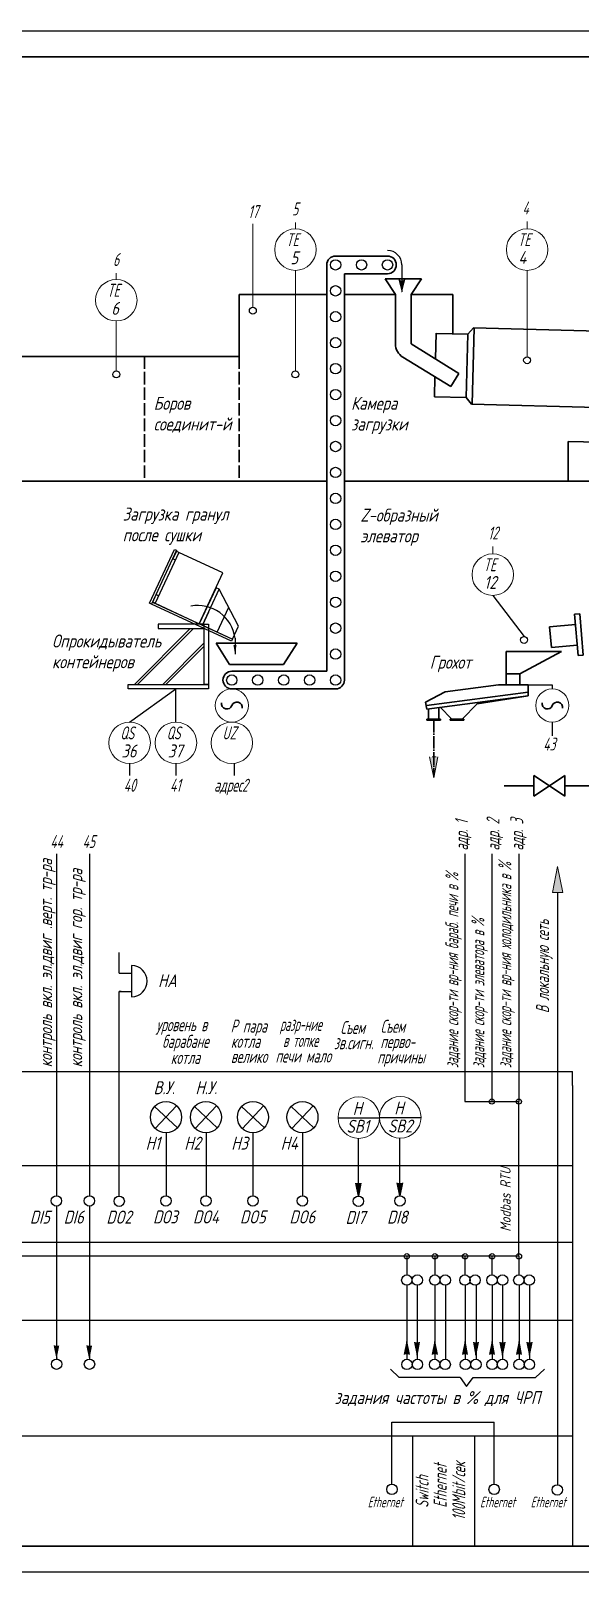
# Model space of a CAD drawing. Header units: millimetres. Extents: x 10 to 704, y -954 to -657.
# Drawn here: x 406 to 511.8, y -953.6 to -656.6 of the extents above; entities that cross this region are included whole.
import ezdxf

# ---------------------------------------------------------------- set-up
doc = ezdxf.new("R2010")
doc.units = ezdxf.units.MM
doc.linetypes.add('ACAD_ISO02W100', pattern=[15, 12, -3])
doc.linetypes.add('ACAD_ISO04W100', pattern=[30, 24, -3, 0, -3])
doc.layers.add('1', color=7, linetype='Continuous')
doc.layers.add('АСУТП', color=7, linetype='Continuous')
for name, color, linetype, lineweight in [('MAIN', 7, 'Continuous', 50), ('тонкие', 7, 'Continuous', 20), ('轮廓线', 7, 'Continuous', 30)]:
    doc.layers.add(name, color=color, linetype=linetype, lineweight=lineweight)
doc.styles.get("Standard").update_dxf_attribs({"font": 'GOST_A.TTF', "oblique": 15})
doc.styles.add('АСУТП', font='GOST_A.TTF', dxfattribs={"oblique": 15})

msp = doc.modelspace()

# ---------------------------------------------------------------- hatches: boundary and pattern name
msp.add_hatch(color=0).paths.add_polyline_path([(478.17, -704.34), (477.46, -704.85), (476.75, -704.34), (477.46, -707.06)])
h = msp.add_hatch(color=256)
h.paths.add_polyline_path([(484.39, -796.52), (483.59, -796.52), (483.59, -800.51)])
h.paths.add_polyline_path([(483.59, -800.52), (483.59, -800.51), (483.59, -796.52), (482.79, -796.52)])
h = msp.add_hatch(color=256)
h.paths.add_polyline_path([(506.46, -822.62), (507.46, -822.62), (507.46, -817.63)])
h.paths.add_polyline_path([(507.46, -822.62), (508.46, -822.62), (507.46, -817.62), (507.46, -817.63)])

# ---------------------------------------------------------------- linework, layer by layer
for p, q in [((9.92, -656.61), (704.21, -656.61)), ((494.98, -765.4), (501.01, -773.31)), ((425, -789.81), (433.92, -783.41)), ((433.92, -789.81), (433.92, -783.41)), ((501.79, -782.62), (506.45, -782.62)), ((506.45, -782.62), (506.45, -783.41)), ((506.45, -789.81), (506.45, -792.45)), ((425, -797.81), (425, -800.1)), ((433.92, -797.81), (433.92, -800.1)), ((445.16, -797.81), (445.16, -800.1)), ((410.9, -815.18), (410.9, -881.08)), ((417.24, -815.18), (417.24, -881.08)), ((489.61, -815.18), (489.61, -862.93)), ((494.81, -815.18), (494.81, -862.93)), ((500, -815.18), (500, -862.93)), ((507.49, -936.81), (507.49, -822.62)), ((422.99, -838.22), (422.99, -834.18)), ((422.99, -851.79), (422.99, -851.79)), ((510.34, -859.81), (510.34, -857.12)), ((434.2, -867.99), (429.82, -863.89)), ((434.06, -863.75), (429.95, -868.13)), ((441.9, -867.99), (437.53, -863.89)), ((441.76, -863.75), (437.66, -868.13)), ((450.96, -867.99), (446.58, -863.89)), ((450.82, -863.75), (446.72, -868.13)), ((460.49, -867.99), (456.11, -863.89)), ((460.35, -863.75), (456.24, -868.13)), ((469.16, -862.03), (469.16, -862.03)), ((477.16, -861.98), (477.16, -861.98)), ((489.61, -862.93), (494.81, -862.93)), ((489.61, -862.93), (494.81, -862.93)), ((494.81, -862.93), (500, -862.93)), ((500, -892.74), (500, -862.93)), ((465.16, -866.05), (473.16, -866.05)), ((473.16, -865.99), (481.16, -865.99)), ((432.01, -868.94), (432.01, -881.08)), ((439.72, -868.94), (439.72, -881.08)), ((448.77, -868.94), (448.77, -881.08)), ((458.3, -868.94), (458.3, -881.08)), ((410.92, -883.08), (410.92, -912.53)), ((417.26, -883.08), (417.26, -912.53)), ((477.2, -892.74), (164.18, -892.74)), ((500, -892.74), (469.21, -892.74)), ((478.43, -892.74), (478.43, -896.32)), ((483.81, -892.74), (483.81, -896.32)), ((489.61, -892.74), (489.61, -896.32)), ((494.81, -892.74), (494.81, -896.32)), ((500, -892.74), (500, -896.32)), ((478.43, -898.32), (478.43, -912.53)), ((480.44, -898.32), (480.44, -912.53)), ((483.83, -898.32), (483.83, -912.53)), ((485.84, -898.32), (485.84, -912.53)), ((489.64, -898.32), (489.64, -912.53)), ((491.76, -898.32), (491.76, -912.53)), ((494.84, -898.32), (494.84, -912.53)), ((496.88, -898.32), (496.88, -912.53)), ((500.04, -898.32), (500.04, -912.53)), ((502.08, -898.32), (502.08, -912.53)), ((475.24, -914.48), (476.95, -916.13)), ((504.92, -914.48), (503.21, -916.13)), ((488.67, -916.13), (476.95, -916.13)), ((488.67, -916.13), (489.94, -917.86)), ((489.94, -917.86), (491.19, -916.13)), ((491.19, -916.13), (503.21, -916.13)), ((475.54, -936.65), (475.54, -924.69)), ((475.54, -924.69), (495.25, -924.69)), ((495.25, -936.65), (495.25, -924.69)), ((704.21, -953.61), (9.92, -953.61))]:
    msp.add_line(p, q)
at = {"lineweight": 30}
for p, q in [((29.92, -661.61), (698.98, -661.61)), ((462.99, -701.71), (462.99, -780.01)), ((466.39, -703.41), (466.39, -781.71)), ((476.23, -707.41), (476.23, -716.94)), ((479.23, -707.41), (479.23, -716.94)), ((479.23, -716.94), (488.45, -722.61)), ((477.66, -719.49), (486.88, -725.17)), ((510.74, -769.04), (511.74, -768.95)), ((511.44, -777.01), (510.74, -769.04)), ((511.74, -768.95), (512.43, -776.92)), ((510.91, -771.03), (505.93, -771.47)), ((505.93, -771.47), (506.28, -775.45)), ((506.28, -775.45), (511.26, -775.02)), ((508.2, -776.18), (497.59, -776.18)), ((497.59, -776.18), (497.59, -780.49)), ((508.2, -776.18), (500.19, -780.49)), ((512.43, -776.92), (511.44, -777.01)), ((444.69, -780.01), (462.99, -780.01)), ((497.59, -780.49), (500.19, -780.49)), ((497.59, -780.49), (497.59, -782.62)), ((500.19, -780.49), (500.19, -782.62)), ((444.69, -783.41), (464.69, -783.41)), ((485.83, -783.98), (481.99, -785.98)), ((501.79, -784.02), (482.2, -786.6)), ((496.09, -782.62), (485.83, -783.98)), ((501.79, -782.62), (496.09, -782.62)), ((501.79, -782.62), (501.79, -784.72)), ((481.99, -785.98), (482.29, -787.29)), ((501.79, -784.72), (482.29, -787.29)), ((484.59, -789.22), (484.59, -786.99)), ((487.09, -789.22), (484.82, -786.96)), ((489.09, -789.22), (491.99, -786.32)), ((501.79, -784.72), (491.99, -786.32)), ((482.29, -789.42), (482.29, -789.22)), ((484.89, -789.22), (482.29, -789.22)), ((484.89, -789.42), (482.29, -789.42)), ((482.59, -789.22), (482.59, -787.25)), ((484.89, -789.42), (484.89, -789.22)), ((486.79, -789.42), (486.79, -789.22)), ((489.39, -789.22), (486.79, -789.22)), ((489.39, -789.42), (486.79, -789.42)), ((489.39, -789.42), (489.39, -789.22))]:
    msp.add_line(p, q, dxfattribs=at)
at = {"color": 0, "lineweight": 30}
for p, q in [((464.69, -700.01), (474.69, -700.01)), ((474.69, -703.41), (466.39, -703.41)), ((490.16, -715.08), (489.84, -727.27)), ((486.88, -725.17), (488.45, -722.61))]:
    msp.add_line(p, q, dxfattribs=at)
at = {"color": 0}
msp.add_line((477.46, -701.71), (477.46, -706.88), dxfattribs=at)
at = {"linetype": 'ByBlock'}
for p, q in [((434.49, -757.11), (429.92, -766.92)), ((434.01, -756.89), (433.33, -758.34)), ((434.49, -757.11), (434.01, -756.89)), ((442.99, -761.07), (434.49, -757.11)), ((433.33, -758.34), (433.81, -758.57)), ((438.41, -770.88), (442.99, -761.07)), ((429.44, -766.69), (430.12, -765.24)), ((430.12, -765.24), (430.6, -765.46)), ((446, -771.3), (442.26, -764.21)), ((429.92, -766.92), (429.44, -766.69)), ((429.92, -766.92), (438.41, -770.88)), ((440.21, -768.6), (439.02, -771.16)), ((441.85, -772.48), (444.09, -767.68)), ((439.02, -771.16), (444.81, -773.86)), ((444.81, -773.86), (446, -771.3)), ((445.31, -773.63), (445.31, -776.74))]:
    msp.add_line(p, q, dxfattribs=at)
at = {"linetype": 'ACAD_ISO04W100', "lineweight": 30, "ltscale": 0.1}
msp.add_line((483.59, -789.42), (483.59, -800.1), dxfattribs=at)
at = {"color": 96, "lineweight": 30}
for p, q in [((502.88, -800.09), (502.88, -804.09)), ((502.88, -800.09), (505.88, -802.09)), ((508.88, -800.09), (505.88, -802.09)), ((508.88, -800.09), (508.88, -804.09)), ((505.88, -802.09), (502.88, -804.09)), ((505.88, -802.09), (508.88, -804.09)), ((519.92, -802.09), (508.88, -802.09))]:
    msp.add_line(p, q, dxfattribs=at)
at = {"color": 0, "linetype": 'Continuous'}
for p, q in [((425.39, -836.72), (425.39, -842.72)), ((422.99, -838.22), (425.39, -838.22)), ((422.99, -881.14), (422.99, -841.72)), ((422.99, -841.72), (425.39, -841.72)), ((423.39, -841.72), (422.99, -841.72)), ((469.09, -881.14), (469.09, -869.99)), ((477.09, -881.08), (477.09, -869.94)), ((469.08, -881.15), (468.58, -878.65)), ((469.58, -878.65), (469.08, -881.15)), ((477.08, -881.1), (476.58, -878.6)), ((477.58, -878.6), (477.08, -881.1)), ((410.44, -909.95), (410.94, -912.45)), ((416.77, -909.95), (417.27, -912.45)), ((478.43, -909.14), (477.93, -911.64)), ((478.93, -911.64), (478.43, -909.14)), ((479.89, -909.3), (480.39, -911.8)), ((480.39, -911.8), (480.89, -909.3)), ((483.83, -909.14), (483.33, -911.64)), ((484.33, -911.64), (483.83, -909.14)), ((489.64, -909.14), (489.14, -911.64)), ((490.14, -911.64), (489.64, -909.14)), ((491.24, -909.3), (491.74, -911.8)), ((491.74, -911.8), (492.24, -909.3)), ((494.84, -909.15), (494.34, -911.65)), ((495.34, -911.65), (494.84, -909.15)), ((496.36, -909.3), (496.86, -911.8)), ((496.86, -911.8), (497.36, -909.3)), ((500.04, -909.14), (499.54, -911.64)), ((500.54, -911.64), (500.04, -909.14)), ((501.56, -909.3), (502.06, -911.8)), ((502.06, -911.8), (502.56, -909.3))]:
    msp.add_line(p, q, dxfattribs=at)
at = {"linetype": 'ByBlock'}
for points in [[(434.05, -756.71), (429.23, -767.06), (428.83, -766.87), (433.66, -756.53)], [(439.02, -771.16), (442.26, -764.21), (441.65, -763.93), (438.41, -770.88)], [(429.23, -767.06), (429.4, -766.68), (444.81, -773.86), (444.63, -774.24)], [(439.38, -770.94), (430.53, -770.94), (430.53, -771.79), (439.38, -771.79)], [(440.23, -782.56), (439.38, -782.56), (439.38, -770.94), (440.23, -770.94)], [(424.7, -782.56), (440.23, -782.56), (440.23, -783.41), (424.7, -783.41)]]:
    msp.add_lwpolyline(points, close=True, dxfattribs=at)
for points in [[(425.91, -782.56), (436.67, -771.79)], [(437.29, -771.79), (426.52, -782.56)], [(431.38, -782.56), (439.38, -774.56)], [(439.38, -775.17), (431.99, -782.56)]]:
    msp.add_lwpolyline(points, dxfattribs=at)
for centre, radius in [((464.69, -701.71), 1), ((469.69, -701.71), 1), ((474.69, -701.71), 1), ((464.69, -706.71), 1), ((448.74, -710.54), 0.669), ((464.69, -711.71), 1), ((464.69, -716.71), 1), ((464.69, -721.71), 1), ((422.43, -722.82), 0.669), ((456.95, -722.82), 0.669), ((464.69, -726.71), 1), ((464.69, -731.71), 1), ((464.69, -736.71), 1), ((464.69, -741.71), 1), ((464.69, -746.71), 1), ((464.69, -751.71), 1), ((464.69, -756.71), 1), ((464.69, -761.71), 1), ((464.69, -766.71), 1), ((464.69, -771.71), 1), ((464.69, -776.71), 1), ((444.69, -781.71), 1), ((449.69, -781.71), 1), ((454.69, -781.71), 1), ((459.69, -781.71), 1), ((464.69, -781.71), 1), ((432.01, -865.94), 3), ((439.71, -865.94), 3), ((448.77, -865.94), 3), ((458.3, -865.94), 3)]:
    msp.add_circle(centre, radius)
at = {"color": 0, "lineweight": -2}
for centre in [(501.6, -720.08), (501.02, -773.97)]:
    msp.add_circle(centre, 0.669, dxfattribs=at)
at = {"linetype": 'Continuous'}
for centre in [(494.81, -862.93), (500, -862.93), (478.43, -892.74), (483.84, -892.74), (489.64, -892.74), (494.84, -892.74), (500.02, -892.74)]:
    msp.add_circle(centre, 0.509, dxfattribs=at)
at = {"color": 0, "linetype": 'Continuous'}
for centre in [(410.89, -882.08), (417.24, -882.08), (422.99, -882.14), (432, -882.08), (439.71, -882.08), (448.77, -882.08), (458.3, -882.08), (469.09, -882.14), (477.09, -882.08), (478.41, -897.32), (480.44, -897.32), (483.81, -897.32), (485.82, -897.32), (489.61, -897.32), (491.56, -897.32), (494.81, -897.32), (496.88, -897.32), (500, -897.32), (502.02, -897.32), (410.93, -913.54), (417.27, -913.54), (478.43, -913.57), (480.47, -913.57), (483.77, -913.57), (485.81, -913.57), (489.71, -913.57), (491.73, -913.57), (494.85, -913.57), (496.85, -913.57), (500.04, -913.57), (502.05, -913.57)]:
    msp.add_circle(centre, 1, dxfattribs=at)
at = {"color": 7, "linetype": 'Continuous'}
for centre in [(475.54, -937.65), (495.25, -937.65), (507.42, -937.77)]:
    msp.add_circle(centre, 1, dxfattribs=at)
at = {"color": 0}
msp.add_arc((474.69, -701.71), 2.77, 0, 90, dxfattribs=at)
at = {"lineweight": 30}
msp.add_arc((479.23, -716.94), 3, 180, 238.3783, dxfattribs=at)
at = {"linetype": 'ByBlock'}
msp.add_arc((438.15, -774.57), 7.22, 7.5422, 100.7432, dxfattribs=at)
at = {"color": 0, "linetype": 'Continuous'}
msp.add_arc((425.39, -839.72), 3, 270, 90, dxfattribs=at)
at = {"lineweight": 30, "extrusion": (0, 0, -1)}
for centre in [(443.7, -786.35), (505.47, -786.35)]:
    msp.add_ellipse(centre, major_axis=(-0.987, 0.264), ratio=0.894666, start_param=3.141593, end_param=6.283185, dxfattribs=at)
at = {"lineweight": 30}
for centre in [(445.68, -786.88), (507.44, -786.88)]:
    msp.add_ellipse(centre, major_axis=(-0.987, 0.264), ratio=0.894666, start_param=3.141593, end_param=6.283185, dxfattribs=at)
at = {"lineweight": 25}
msp.add_solid([(445.31, -776.74), (445, -774.93), (445.61, -774.93)], dxfattribs=at)
at = {"color": 0, "linetype": 'Continuous'}
for points in [[(469.58, -878.65), (469.08, -881.15), (468.58, -878.65)], [(477.58, -878.6), (477.08, -881.1), (476.58, -878.6)], [(410.44, -909.95), (410.94, -912.45), (411.44, -909.95)], [(416.77, -909.95), (417.27, -912.45), (417.77, -909.95)], [(478.93, -911.64), (478.43, -909.14), (477.93, -911.64)], [(479.89, -909.3), (480.39, -911.8), (480.89, -909.3)], [(484.33, -911.64), (483.83, -909.14), (483.33, -911.64)], [(490.14, -911.64), (489.64, -909.14), (489.14, -911.64)], [(491.24, -909.3), (491.74, -911.8), (492.24, -909.3)], [(495.34, -911.65), (494.84, -909.15), (494.34, -911.65)], [(496.36, -909.3), (496.86, -911.8), (497.36, -909.3)], [(500.54, -911.64), (500.04, -909.14), (499.54, -911.64)], [(501.56, -909.3), (502.06, -911.8), (502.56, -909.3)]]:
    msp.add_solid(points, dxfattribs=at)
at = {"layer": 'MAIN', "color": 7, "linetype": 'Continuous', "lineweight": 30}
for p, q in [((156.13, -743.41), (462.99, -743.41)), ((466.39, -743.41), (646.56, -743.41)), ((17.91, -948.63), (698.98, -948.63))]:
    msp.add_line(p, q, dxfattribs=at)
at = {"layer": 'MAIN', "color": 0, "linetype": 'Continuous', "lineweight": 30}
for p, q in [((444.26, -778.71), (441.66, -774.62)), ((441.66, -774.62), (457.26, -774.62)), ((457.26, -774.62), (454.66, -778.71)), ((454.66, -778.71), (444.26, -778.71))]:
    msp.add_line(p, q, dxfattribs=at)
at = {"layer": 'MAIN', "color": 96, "linetype": 'Continuous', "lineweight": 30}
msp.add_line((497.16, -802.09), (502.88, -802.09), dxfattribs=at)
at = {"layer": 'MAIN', "color": 7, "linetype": 'Continuous', "lineweight": -3}
for p, q in [((29.92, -857.12), (510.34, -857.12)), ((510.34, -859.81), (510.34, -948.61)), ((39.4, -875.28), (510.34, -875.28)), ((136.67, -890.02), (510.34, -890.02)), ((39.41, -905.03), (510.35, -905.03)), ((41.02, -927.36), (510.34, -927.36)), ((479.5, -927.36), (479.5, -948.61)), ((491.43, -927.36), (491.43, -948.61))]:
    msp.add_line(p, q, dxfattribs=at)
at = {"layer": 'MAIN', "color": 0, "linetype": 'Continuous', "lineweight": 30}
for centre, start, end in [((464.69, -701.71), 90, 180), ((474.69, -701.71), 270, 90), ((444.69, -781.71), 90, 270), ((464.69, -781.71), 270, 0)]:
    msp.add_arc(centre, 1.7, start, end, dxfattribs=at)
at = {"layer": 'тонкие', "color": 7, "linetype": 'Continuous'}
for p, q in [((448.74, -693.79), (448.74, -709.87)), ((448.74, -695.47), (448.74, -694.07)), ((456.95, -694.77), (456.95, -693.52)), ((501.6, -694.77), (501.6, -693.37)), ((422.43, -704.52), (422.43, -703.28)), ((456.95, -702.77), (456.95, -722.15)), ((501.6, -702.77), (501.6, -719.41)), ((422.43, -712.52), (422.43, -722.15)), ((494.98, -757.4), (494.98, -756)), ((483.59, -800.52), (482.79, -796.52)), ((484.09, -796.53), (483.29, -796.53)), ((483.59, -800.52), (484.39, -796.52)), ((507.46, -817.62), (506.46, -822.62)), ((507.46, -817.62), (508.46, -822.62)), ((506.46, -822.62), (507.46, -822.62)), ((507.46, -822.62), (508.46, -822.62))]:
    msp.add_line(p, q, dxfattribs=at)
at = {"layer": 'тонкие', "color": 7, "linetype": 'Continuous', "lineweight": 30}
for p, q in [((474.23, -704.41), (476.23, -707.41)), ((474.23, -704.41), (481.23, -704.41)), ((479.23, -707.41), (481.23, -704.41)), ((462.99, -707.41), (446.09, -707.41)), ((446.09, -719.34), (446.09, -707.41)), ((476.23, -707.41), (466.39, -707.41)), ((487.29, -707.41), (479.23, -707.41)), ((487.29, -715.01), (487.29, -707.41)), ((446.09, -719.34), (348.2, -719.34))]:
    msp.add_line(p, q, dxfattribs=at)
at = {"layer": 'тонкие', "color": 7, "linetype": 'ACAD_ISO02W100', "lineweight": 30, "ltscale": 0.2}
for p, q in [((427.84, -719.34), (427.84, -743.41)), ((446.09, -719.34), (446.09, -743.41))]:
    msp.add_line(p, q, dxfattribs=at)
at = {"layer": 'тонкие', "color": 7, "linetype": 'Continuous'}
for centre, radius in [((456.95, -698.77), 4), ((501.6, -698.77), 4), ((422.43, -708.52), 4), ((494.98, -761.4), 4), ((444.69, -786.61), 3.2), ((506.45, -786.61), 3.2), ((425, -793.81), 4), ((433.92, -793.81), 4), ((444.69, -793.81), 4), ((469.16, -866.03), 4), ((477.16, -865.97), 4)]:
    msp.add_circle(centre, radius, dxfattribs=at)
at = {"layer": '轮廓线', "color": 0, "lineweight": 30}
for p, q in [((484.06, -714.89), (483.93, -719.83)), ((484.06, -714.92), (490.16, -715.08)), ((491.29, -713.85), (490.16, -715.08)), ((491.39, -713.85), (491, -728.57)), ((515.45, -714.48), (491.29, -713.85)), ((483.84, -723.3), (483.74, -727.11)), ((483.74, -727.11), (489.84, -727.27)), ((490.91, -728.56), (489.84, -727.27)), ((490.91, -728.56), (515.07, -729.2)), ((521.53, -736.04), (509.53, -735.73)), ((509.53, -735.73), (509.53, -743.41))]:
    msp.add_line(p, q, dxfattribs=at)

# ---------------------------------------------------------------- texts
at = {"color": 7, "linetype": 'Continuous', "oblique": 15}
for s, width, p in [('контроль вкл. эл.двиг .верт. тр-ра', 0.9, (410.07, -856.33)), ('задание скор-ти вр-ния холодильника в %%%', 0.7, (498.56, -856.49)), ('контроль вкл. эл.двиг гор. тр-ра', 0.9, (415.87, -856.33)), ('задание скор-ти вр-ния бараб. печи в %%%', 0.7, (488.35, -856.49)), ('задание скор-ти элеватора в %%%', 0.7, (493.36, -856.49))]:
    msp.add_text(s, height=2.5, rotation=90, dxfattribs=dict(at, width=width)).set_placement(p)
for s, p in [('HA', (430.5, -840.88)), ('В.У.', (429.61, -861.51)), ('Н.У.', (437.67, -861.51))]:
    msp.add_text(s, height=2.5, dxfattribs=at).set_placement(p)
for s, width, p in [('уровень в ', 0.8, (430.14, -849.37)), ('  Р пара ', 0.8, (442.41, -849.63)), ('разр-ние', 0.7, (453.95, -849.32)), ('барабане', 0.8, (431.27, -852.58)), ('котла', 0.8, (444.51, -852.58)), ('в топке ', 0.7, (454.57, -852.42)), (' котла', 0.8, (431.9, -855.69)), ('велико', 0.8, (444.51, -855.49)), ('печи мало', 0.8, (453.11, -855.41))]:
    msp.add_text(s, height=2.5, dxfattribs=dict(at, width=width)).set_placement(p)
at = {"linetype": 'Continuous', "oblique": 15}
for s, p in [('Н1', (428.08, -872.2)), ('Н2', (435.53, -872.2)), ('Н3', (444.59, -872.2)), ('Н4', (454.11, -872.2))]:
    msp.add_text(s, height=2.5, dxfattribs=at).set_placement(p)
at = {"color": 0, "linetype": 'Continuous', "oblique": 15}
msp.add_text('Modbas RTU ', height=2, rotation=90, dxfattribs=at).set_placement((498.43, -888.01))
for s, p in [('DI5', (405.78, -886.45)), ('DI6', (412.3, -886.45)), ('DO2', (420.52, -886.45)), ('DО3', (429.51, -886.41)), ('DO4', (437.21, -886.41)), ('DO5', (446.27, -886.41)), ('DO6', (455.8, -886.41)), ('DI7', (466.61, -886.52)), ('DI8', (474.61, -886.46))]:
    msp.add_text(s, height=2.5, dxfattribs=at).set_placement(p)
at = {"layer": '1', "color": 7, "linetype": 'Continuous', "oblique": 15, "width": 0.8}
for s, p in [('Съем ', (465.62, -849.91)), ('Съем ', (473.35, -849.68)), ('зв.сигн.', (464.38, -852.85)), ('перво-', (473.32, -852.62)), ('причины', (472.73, -855.58))]:
    msp.add_text(s, height=2.5, dxfattribs=at).set_placement(p)
at = {"layer": '1', "color": 7, "linetype": 'Continuous', "oblique": 15}
for s, p in [('H', (468.01, -865.49)), ('H', (476.01, -865.43)), ('SB1', (466.79, -868.95)), ('SB2', (474.79, -868.89))]:
    msp.add_text(s, height=2.5, dxfattribs=at).set_placement(p)
at = {"layer": 'АСУТП', "color": 0, "linetype": 'Continuous', "style": 'АСУТП', "oblique": 15}
msp.add_text('задания частоты в %%% для ЧРП ', height=2.5, dxfattribs=at).set_placement((464.49, -921.22))
at = {"layer": 'тонкие', "color": 7, "linetype": 'Continuous', "oblique": 15, "width": 0.8}
for s, height, p in [('17', 2.5, (447.84, -692.69)), ('5', 2.5, (456.31, -692.18)), ('4', 2.5, (500.7, -691.99)), ('TE', 2.5, (455.14, -698.11)), ('TE', 2.5, (499.79, -698.11)), ('6', 2.5, (421.8, -701.94)), ('TE', 2.5, (420.63, -707.86)), ('12', 2.5, (494.08, -754.62)), ('TE', 2.5, (493.17, -760.74)), ('QS', 2.5, (423.19, -793.15)), ('QS', 2.5, (432.12, -793.15)), ('UZ', 2.5, (442.88, -793.15)), ('43', 2.5, (504.7, -795.29)), ('40', 2.5, (423.86, -803.23)), ('41', 2.5, (432.78, -803.23)), ('адрес2', 2.5, (441.26, -803.23)), ('44', 2.5, (409.71, -814.08)), ('45', 2.5, (415.93, -814.08)), ('Ethernet', 2, (470.89, -941.1)), ('Ethernet', 2, (492.53, -941.1)), ('Ethernet', 2, (502.29, -941.1))]:
    msp.add_text(s, height=height, dxfattribs=at).set_placement(p)
at = {"layer": 'тонкие', "color": 7, "linetype": 'Continuous', "oblique": 15}
for s, p in [('5', (455.99, -701.59)), ('4', (499.92, -701.52)), ('6', (421.47, -711.34)), ('Боров', (429.64, -729.63)), ('Камера', (467.68, -729.63)), ('соединит-й', (429.64, -733.63)), ('загрузки', (467.68, -733.63)), ('12', (493.3, -764.15)), ('36', (423.44, -796.63)), ('37', (432.36, -796.63))]:
    msp.add_text(s, height=2.5, dxfattribs=at).set_placement(p)
at = {"layer": 'тонкие', "color": 7, "linetype": 'Continuous', "lineweight": -3, "oblique": 15}
for s, p in [('Загрузка гранул', (423.67, -750.98)), ('Z-образный', (469.47, -751.18)), ('после сушки', (423.67, -754.98)), ('элеватор', (469.47, -755.18)), ('Опрокидыватель', (410.05, -775.44)), ('контейнеров', (410.05, -779.44)), ('Грохот', (482.84, -779.52))]:
    msp.add_text(s, height=2.5, dxfattribs=at).set_placement(p)
at = {"layer": 'тонкие', "color": 7, "linetype": 'Continuous', "oblique": 15, "width": 0.8}
for s, p in [('адр. 1', (490.19, -814.58)), ('адр. 2', (496.27, -814.58)), ('адр. 3', (500.85, -814.58)), ('В локальную сеть', (505.83, -845.89)), ('Ethernet ', (486.1, -941.19)), (' 100Mbit/сек', (489.68, -944.63)), ('Switch', (482.61, -941.19))]:
    msp.add_text(s, height=2.5, rotation=90, dxfattribs=at).set_placement(p)

doc.saveas('drawing.dxf')
